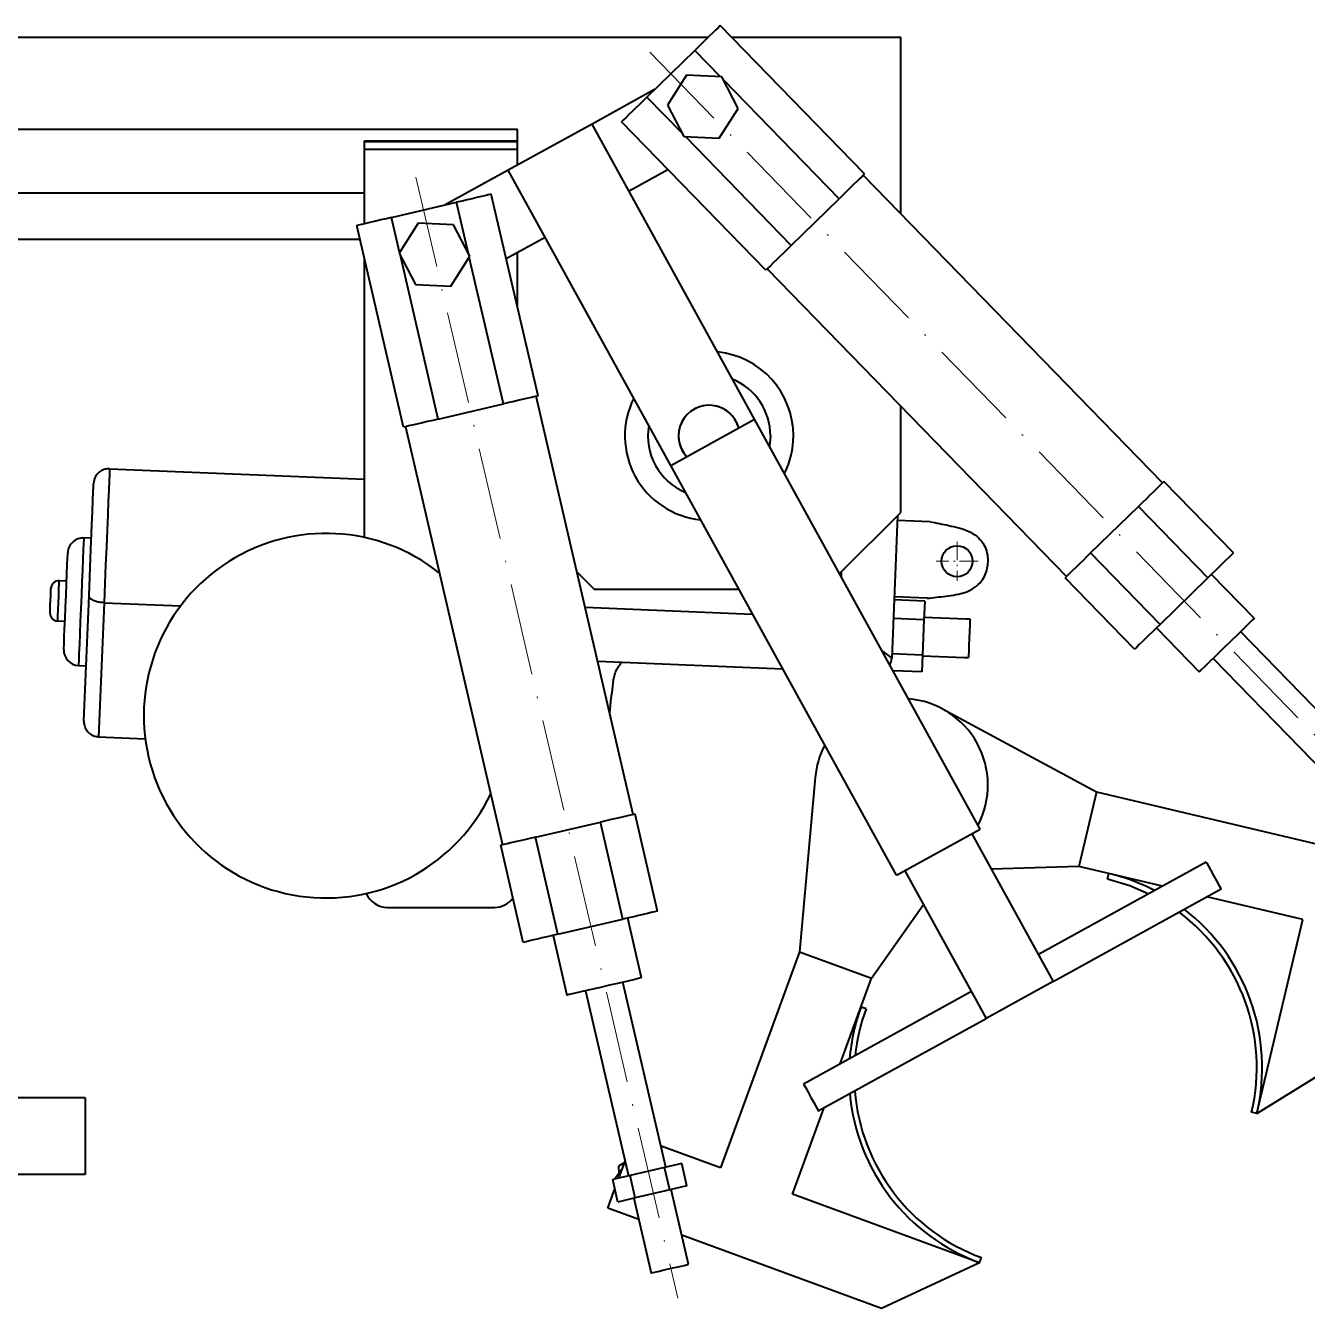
# Model space of a CAD drawing. Header units: millimetres. Extents: x -535 to 3636, y 24 to 870.
# Drawn here: x 1378.2 to 1461.8, y 182 to 265.6 of the extents above; entities that cross this region are included whole.
import ezdxf

# ---------------------------------------------------------------- set-up
doc = ezdxf.new("R2010")
doc.units = ezdxf.units.MM
doc.linetypes.add('ACAD_ISO10W100', pattern=[18, 12, -3, 0, -3])

msp = doc.modelspace()

# ---------------------------------------------------------------- linework, layer by layer
at = {"color": 7, "linetype": 'Continuous', "lineweight": 40}
for p, q in [((1432.9029, 255.942), (1423.4851, 265.6144)), ((1362.0499, 264.8587), (1422.7089, 264.8587)), ((1424.2209, 264.8587), (1435.2609, 264.8587)), ((1435.2609, 253.341), (1435.2609, 264.8587)), ((1418.6994, 260.9548), (1421.8225, 263.9956)), ((1423.4972, 262.2756), (1421.8225, 263.9956)), ((1421.2916, 262.3763), (1420.0468, 260.4311)), ((1423.5985, 262.271), (1421.2916, 262.3763)), ((1424.6608, 260.2204), (1423.5985, 262.271)), ((1431.2402, 254.3232), (1423.7087, 262.0584)), ((1419.2016, 261.4437), (1415.1257, 259.1988)), ((1420.9989, 258.5931), (1418.6994, 260.9548)), ((1420.0468, 260.4311), (1421.1091, 258.3805)), ((1423.416, 258.2751), (1424.6608, 260.2204)), ((1362.0499, 258.8587), (1410.2609, 258.8587)), ((1415.1257, 259.1988), (1409.6511, 256.1835)), ((1410.2609, 258.0538), (1410.2609, 258.8587)), ((1425.7275, 239.9501), (1415.1257, 259.1988)), ((1426.4546, 249.6635), (1417.0368, 259.3359)), ((1400.2609, 258.1087), (1402.7609, 258.1087)), ((1400.2609, 258.0538), (1400.2609, 258.1087)), ((1400.2609, 257.5537), (1400.2609, 258.0538)), ((1400.2609, 258.0538), (1410.2609, 258.0538)), ((1402.7609, 258.1087), (1410.2609, 258.1087)), ((1410.2609, 257.5537), (1410.2609, 258.0538)), ((1421.1091, 258.3805), (1423.416, 258.2751)), ((1428.1172, 251.2823), (1421.2104, 258.3759)), ((1400.2609, 257.5537), (1410.2609, 257.5537)), ((1400.2609, 252.6944), (1400.2609, 257.5537)), ((1410.2609, 256.5194), (1410.2609, 257.5537)), ((1409.6511, 256.1835), (1405.5438, 253.9213)), ((1420.2529, 236.9348), (1409.6511, 256.1835)), ((1420.0744, 256.2162), (1417.5379, 254.8191)), ((1452.3464, 235.7935), (1432.8133, 255.8548)), ((1400.2609, 254.687), (1362.0499, 254.687)), ((1411.5938, 241.467), (1408.54, 254.6171)), ((1402.0337, 253.1061), (1406.2796, 254.0921)), ((1407.0605, 250.7293), (1406.2796, 254.0921)), ((1428.1172, 251.2823), (1431.2402, 254.3232)), ((1402.5613, 250.834), (1402.0337, 253.1061)), ((1403.773, 252.7275), (1402.5283, 250.7823)), ((1406.08, 252.6221), (1403.773, 252.7275)), ((1402.8271, 239.4311), (1399.7733, 252.5812)), ((1407.1423, 250.5715), (1406.08, 252.6221)), ((1362.0499, 251.687), (1399.9809, 251.687)), ((1412.0634, 251.8039), (1409.5188, 250.4023)), ((1400.2609, 232.2329), (1400.2609, 250.4812)), ((1402.5283, 250.7823), (1403.5905, 248.7317)), ((1405.0875, 239.956), (1402.61, 250.6245)), ((1405.8975, 248.6263), (1407.1423, 250.5715)), ((1409.3334, 240.9421), (1407.1092, 250.5198)), ((1410.2609, 247.2064), (1410.2609, 250.8111)), ((1426.5441, 249.7507), (1446.0772, 229.6894)), ((1403.5905, 248.7317), (1405.8975, 248.6263)), ((1405.0875, 239.956), (1409.3334, 240.9421)), ((1417.8058, 214.1645), (1411.472, 241.4387)), ((1435.2609, 233.8587), (1435.2609, 240.7982)), ((1402.9488, 239.4594), (1409.2826, 212.1852)), ((1420.2529, 236.9348), (1425.7275, 239.9501)), ((1440.4539, 213.2126), (1425.7275, 239.9501)), ((1426.7609, 238.8587), (1426.7028, 238.1792)), ((1421.0091, 237.8938), (1421.2885, 237.5052)), ((1434.9794, 210.1973), (1420.2529, 236.9348)), ((1383.6395, 236.7188), (1400.2609, 236.0334)), ((1456.9705, 231.2236), (1452.436, 235.8807)), ((1447.6503, 231.221), (1450.7734, 234.2618)), ((1455.3078, 229.6047), (1450.7734, 234.2618)), ((1431.2768, 229.8746), (1435.2609, 233.8587)), ((1435.057, 233.6547), (1434.6735, 224.3555)), ((1437.193, 233.2593), (1435.0443, 233.3479)), ((1382.4514, 232.178), (1381.9519, 232.1986)), ((1452.1848, 226.5639), (1447.6503, 231.221)), ((1440.9462, 230.8461), (1440.9262, 230.3594)), ((1380.8351, 229.3892), (1380.3356, 229.4097)), ((1414.131, 229.9886), (1415.2609, 228.8587)), ((1450.5222, 224.9451), (1445.9877, 229.6022)), ((1452.1848, 226.5639), (1455.3078, 229.6047)), ((1458.328, 226.9624), (1455.5375, 229.8283)), ((1381.961, 220.2846), (1382.2965, 228.4208)), ((1415.2609, 228.8587), (1424.7011, 228.8587)), ((1383.279, 227.9763), (1382.9185, 219.2337)), ((1383.279, 227.9763), (1388.2698, 227.7705)), ((1436.8287, 228.0781), (1434.8304, 228.1605)), ((1436.987, 228.2635), (1434.8383, 228.3521)), ((1436.8287, 228.0781), (1436.7785, 226.8618)), ((1380.2275, 226.79), (1380.7271, 226.7694)), ((1436.7785, 226.8618), (1434.7802, 226.9442)), ((1436.7785, 226.8618), (1436.6834, 224.5555)), ((1439.5327, 226.9075), (1436.7851, 227.0208)), ((1439.7825, 226.8955), (1439.5327, 226.9058)), ((1451.9551, 226.3403), (1454.7456, 223.4744)), ((1466.3675, 216.9137), (1457.4323, 226.0904)), ((1436.6834, 224.5555), (1434.6851, 224.6379)), ((1436.6834, 224.5555), (1436.6385, 223.4656)), ((1436.6821, 224.5229), (1439.4297, 224.4096)), ((1439.4298, 224.4113), (1439.6796, 224.401)), ((1455.6412, 224.3464), (1464.5763, 215.1697)), ((1381.6087, 223.8775), (1382.1083, 223.8569)), ((1427.5713, 223.6476), (1415.4879, 224.1459)), ((1436.6385, 223.4656), (1434.7642, 223.5429)), ((1437.9804, 221.0565), (1448.0443, 215.6401)), ((1382.9185, 219.2337), (1385.966, 219.108)), ((1429.6806, 216.5879), (1428.6618, 205.2046)), ((1448.0443, 215.6401), (1446.8933, 210.7743)), ((1448.0443, 215.6401), (1462.6414, 212.1872)), ((1419.3979, 207.8613), (1417.9276, 214.1928)), ((1411.4213, 212.6818), (1415.6672, 213.6678)), ((1417.1375, 207.3363), (1415.6672, 213.6678)), ((1412.8916, 206.3503), (1411.4213, 212.6818)), ((1434.9794, 210.1973), (1440.4539, 213.2126)), ((1439.9065, 212.9111), (1445.2134, 203.2759)), ((1439.9253, 212.8397), (1440.0144, 212.9705)), ((1410.6312, 205.8254), (1409.1609, 212.1569)), ((1455.1976, 211.0583), (1444.2485, 205.0277)), ((1435.5269, 210.4988), (1440.8337, 200.8636)), ((1446.8933, 210.7743), (1441.1753, 210.6073)), ((1452.3421, 209.4855), (1446.8933, 210.7743)), ((1448.759, 209.9734), (1448.8396, 210.314)), ((1445.2134, 203.2759), (1456.1625, 209.3064)), ((1461.4905, 207.3215), (1455.2421, 208.7995)), ((1401.7609, 208.1087), (1408.7609, 208.1087)), ((1433.3574, 203.4866), (1436.7377, 208.3004)), ((1412.8916, 206.3503), (1417.1375, 207.3363)), ((1418.3546, 203.5125), (1417.4498, 207.4088)), ((1458.498, 194.6706), (1461.4905, 207.3215)), ((1412.5794, 206.2778), (1413.4842, 202.3815)), ((1428.6618, 205.2046), (1423.508, 191.1178)), ((1428.6618, 205.2046), (1433.3574, 203.4866)), ((1431.315, 197.9042), (1433.3574, 203.4866)), ((1414.7018, 202.6643), (1417.5053, 190.5921)), ((1419.9405, 191.1576), (1417.137, 203.2298)), ((1439.8688, 202.6155), (1428.9198, 196.585)), ((1445.2134, 203.2759), (1440.8337, 200.8636)), ((1429.8846, 194.8331), (1440.8337, 200.8636)), ((1432.9989, 201.4881), (1432.6702, 201.6084)), ((1458.498, 194.6706), (1464.5147, 198.3854)), ((1382.0499, 195.687), (1372.0499, 195.687)), ((1382.0499, 195.687), (1382.0499, 190.687)), ((1428.2036, 189.3998), (1430.2688, 195.0447)), ((1458.498, 194.6706), (1458.1574, 194.7512)), ((1423.508, 191.1178), (1419.6193, 192.5405)), ((1416.5953, 190.3808), (1417.1095, 191.0918)), ((1417.2501, 191.476), (1416.853, 191.2277)), ((1416.853, 191.2277), (1416.8695, 190.76)), ((1416.873, 190.4453), (1417.2806, 191.5595)), ((1419.8476, 191.1361), (1417.5981, 190.6137)), ((1420.9724, 191.3973), (1419.8476, 191.1361)), ((1420.1869, 189.675), (1419.8476, 191.1361)), ((1421.3117, 189.9362), (1420.9724, 191.3973)), ((1382.0499, 190.687), (1372.0499, 190.687)), ((1417.5981, 190.6137), (1416.4733, 190.3525)), ((1416.8126, 188.8913), (1416.4733, 190.3525)), ((1417.9374, 189.1525), (1417.5981, 190.6137)), ((1421.3117, 189.9362), (1420.1869, 189.675)), ((1416.1553, 188.4837), (1416.6153, 189.741)), ((1417.9374, 189.1525), (1416.8126, 188.8913)), ((1417.8446, 189.131), (1418.9756, 184.2606)), ((1420.1869, 189.675), (1417.9374, 189.1525)), ((1421.4108, 184.8261), (1420.2798, 189.6965)), ((1440.4121, 184.9332), (1428.2036, 189.3998)), ((1418.1657, 187.7482), (1416.1553, 188.4837)), ((1433.9986, 181.9555), (1420.9705, 186.722)), ((1440.4121, 184.9332), (1433.9986, 181.9555)), ((1440.4121, 184.9332), (1440.5324, 185.2618)), ((1421.3519, 184.8125), (1421.4108, 184.8261))]:
    msp.add_line(p, q, dxfattribs=at)
at = {"color": 5, "linetype": 'ACAD_ISO10W100', "lineweight": 15, "ltscale": 0.5}
for p, q in [((1418.8881, 263.8833), (1471.349, 210.0296)), ((1403.6171, 255.7377), (1420.7182, 182.6215))]:
    msp.add_line(p, q, dxfattribs=at)
at = {"color": 5, "linetype": 'ACAD_ISO10W100', "lineweight": 15, "ltscale": 0.1}
for p, q in [((1438.9379, 231.9573), (1438.9379, 229.4131)), ((1440.3051, 230.6852), (1437.5707, 230.6852))]:
    msp.add_line(p, q, dxfattribs=at)
at = {"color": 8, "linetype": 'Continuous', "lineweight": 40}
for p, q in [((1431.3896, 229.6698), (1431.4033, 230.0011)), ((1414.6665, 227.6827), (1425.5971, 227.232))]:
    msp.add_line(p, q, dxfattribs=at)
at = {"color": 7, "linetype": 'Continuous', "lineweight": 40, "flags": 128}
for points in [[(1423.4851, 265.6144), (1423.3435, 265.4765), (1423.1803, 265.3177), (1422.9967, 265.1389), (1422.7941, 264.9416), (1422.5737, 264.7271), (1422.3372, 264.4968), (1422.0862, 264.2524), (1421.8225, 263.9956)], [(1418.6994, 260.9548), (1418.4357, 260.698), (1418.1847, 260.4536), (1417.9482, 260.2233), (1417.7278, 260.0087), (1417.5252, 259.8114), (1417.3416, 259.6327), (1417.1785, 259.4738), (1417.0368, 259.3359)], [(1432.9029, 255.942), (1432.7612, 255.8041), (1432.5981, 255.6452), (1432.4145, 255.4665), (1432.2118, 255.2692), (1431.9915, 255.0546), (1431.755, 254.8243), (1431.504, 254.58), (1431.2402, 254.3232)], [(1408.54, 254.6171), (1408.3474, 254.5723), (1408.1256, 254.5208), (1407.876, 254.4629), (1407.6005, 254.3989), (1407.301, 254.3293), (1406.9794, 254.2546), (1406.6382, 254.1754), (1406.2796, 254.0921)], [(1402.0337, 253.1061), (1401.6751, 253.0229), (1401.3339, 252.9436), (1401.0123, 252.8689), (1400.7127, 252.7994), (1400.4372, 252.7354), (1400.1877, 252.6774), (1399.9658, 252.6259), (1399.7733, 252.5812)], [(1428.1172, 251.2823), (1427.8534, 251.0255), (1427.6024, 250.7811), (1427.3659, 250.5509), (1427.1456, 250.3363), (1426.9429, 250.139), (1426.7594, 249.9603), (1426.5962, 249.8014), (1426.4546, 249.6635)], [(1411.5938, 241.467), (1411.4012, 241.4223), (1411.1794, 241.3707), (1410.9298, 241.3128), (1410.6543, 241.2488), (1410.3547, 241.1793), (1410.0332, 241.1046), (1409.692, 241.0253), (1409.3334, 240.9421)], [(1405.0875, 239.956), (1404.7289, 239.8728), (1404.3876, 239.7935), (1404.0661, 239.7189), (1403.7665, 239.6493), (1403.491, 239.5853), (1403.2415, 239.5274), (1403.0196, 239.4758), (1402.8271, 239.4311)], [(1383.6395, 236.7188), (1383.6359, 236.6299), (1383.6249, 236.3647), (1383.607, 235.9288), (1383.5823, 235.331), (1383.5515, 234.5835), (1383.5151, 233.7014), (1383.4739, 232.7029), (1383.4288, 231.6081), (1383.3806, 230.4393), (1383.3303, 229.2205), (1383.279, 227.9763)], [(1382.2965, 228.4208), (1382.348, 229.67), (1382.3977, 230.8754), (1382.4443, 232.0051), (1382.4865, 233.0291), (1382.5233, 233.9204), (1382.5536, 234.6552), (1382.5766, 235.2142), (1382.5918, 235.5825), (1382.5988, 235.7504)], [(1452.436, 235.8807), (1452.2943, 235.7427), (1452.1312, 235.5839), (1451.9476, 235.4052), (1451.745, 235.2078), (1451.5246, 234.9933), (1451.2881, 234.763), (1451.0371, 234.5186), (1450.7734, 234.2618)], [(1380.6508, 224.9179), (1380.6545, 225.0097), (1380.6657, 225.28), (1380.6835, 225.7129), (1380.7071, 226.2834), (1380.7349, 226.9582), (1380.7654, 227.6982), (1380.7969, 228.4604), (1380.8274, 229.2003), (1380.8552, 229.8752), (1380.8787, 230.4456), (1380.8966, 230.8786), (1380.9077, 231.1488), (1380.9115, 231.2407), (1380.9115, 231.2407)], [(1447.6503, 231.221), (1447.3866, 230.9642), (1447.1356, 230.7198), (1446.8991, 230.4895), (1446.6787, 230.275), (1446.476, 230.0776), (1446.2925, 229.8989), (1446.1293, 229.7401), (1445.9877, 229.6022)], [(1456.9705, 231.2236), (1456.8288, 231.0857), (1456.6657, 230.9268), (1456.4821, 230.7481), (1456.2794, 230.5507), (1456.0591, 230.3362), (1455.8226, 230.1059), (1455.5716, 229.8615), (1455.3078, 229.6047)], [(1379.7486, 227.3102), (1379.7511, 227.3719), (1379.7584, 227.5475), (1379.7692, 227.8104), (1379.782, 228.1205), (1379.7948, 228.4306), (1379.8056, 228.6935), (1379.8129, 228.8691), (1379.8154, 228.9308), (1379.8154, 228.9308)], [(1439.7825, 226.8955), (1439.7778, 226.7824), (1439.7665, 226.5079), (1439.7501, 226.111), (1439.731, 225.6482), (1439.7119, 225.1855), (1439.6956, 224.7886), (1439.6843, 224.5141), (1439.6796, 224.401)], [(1458.328, 226.9624), (1458.3238, 226.9584), (1458.2245, 226.8617), (1458.0001, 226.6432), (1457.6672, 226.319), (1457.2504, 225.9132), (1456.7807, 225.4559), (1456.2929, 224.9809), (1455.8231, 224.5236), (1455.4064, 224.1178), (1455.0734, 223.7936), (1454.849, 223.5751), (1454.7497, 223.4784), (1454.7456, 223.4744)], [(1452.1848, 226.5639), (1451.921, 226.3071), (1451.67, 226.0627), (1451.4335, 225.8324), (1451.2132, 225.6179), (1451.0105, 225.4206), (1450.827, 225.2418), (1450.6638, 225.083), (1450.5222, 224.9451)], [(1417.9276, 214.1928), (1417.735, 214.1481), (1417.5132, 214.0965), (1417.2636, 214.0386), (1416.9881, 213.9746), (1416.6885, 213.905), (1416.367, 213.8304), (1416.0257, 213.7511), (1415.6672, 213.6678)], [(1411.4213, 212.6818), (1411.0627, 212.5986), (1410.7214, 212.5193), (1410.3999, 212.4446), (1410.1003, 212.3751), (1409.8248, 212.3111), (1409.5753, 212.2531), (1409.3534, 212.2016), (1409.1609, 212.1569)], [(1455.1976, 211.0583), (1455.2343, 210.9916), (1455.3389, 210.8017), (1455.4954, 210.5175), (1455.68, 210.1823), (1455.8646, 209.8471), (1456.0211, 209.563), (1456.1257, 209.3731), (1456.1625, 209.3064), (1456.1625, 209.3064)], [(1448.759, 209.9734), (1450.2216, 209.5326), (1451.46, 208.9997)], [(1419.3979, 207.8613), (1419.2054, 207.8165), (1418.9835, 207.765), (1418.734, 207.7071), (1418.4584, 207.6431), (1418.1589, 207.5735), (1417.8373, 207.4988), (1417.4961, 207.4196), (1417.1375, 207.3363)], [(1412.8916, 206.3503), (1412.533, 206.267), (1412.1918, 206.1878), (1411.8702, 206.1131), (1411.5707, 206.0436), (1411.2951, 205.9796), (1411.0456, 205.9216), (1410.8238, 205.8701), (1410.6312, 205.8254)], [(1418.3546, 203.5125), (1418.3489, 203.5112), (1418.214, 203.4799), (1417.9089, 203.409), (1417.4562, 203.3039), (1416.8896, 203.1723), (1416.251, 203.024), (1415.5878, 202.87), (1414.9492, 202.7217), (1414.3826, 202.5901), (1413.9299, 202.485), (1413.6248, 202.4141), (1413.4899, 202.3828), (1413.4842, 202.3815)], [(1428.9198, 196.585), (1428.9565, 196.5183), (1429.0611, 196.3284), (1429.2176, 196.0442), (1429.4022, 195.709), (1429.5868, 195.3738), (1429.7433, 195.0897), (1429.8479, 194.8998), (1429.8846, 194.8331), (1429.8846, 194.8331)], [(1418.9756, 184.2606), (1418.9795, 184.2615), (1419.1094, 184.2917), (1419.4043, 184.3601), (1419.8192, 184.4565), (1420.2911, 184.5661), (1420.7481, 184.6722), (1421.1206, 184.7587), (1421.3519, 184.8125)]]:
    msp.add_lwpolyline(points, dxfattribs=at)
at = {"color": 8, "linetype": 'Continuous', "lineweight": 40, "flags": 128}
for points in [[(1381.9519, 232.1986), (1381.9481, 232.1077), (1381.937, 231.8389), (1381.9191, 231.404), (1381.8951, 230.822), (1381.8661, 230.1184), (1381.8333, 229.3238), (1381.7982, 228.473), (1381.7623, 227.6032), (1381.7273, 226.7524), (1381.6945, 225.9578), (1381.6655, 225.2541), (1381.6415, 224.6721), (1381.6235, 224.2372), (1381.6125, 223.9685), (1381.6087, 223.8775)], [(1380.3356, 229.4097), (1380.3347, 229.3874), (1380.3275, 229.2136), (1380.3141, 228.8893), (1380.2963, 228.4584), (1380.2766, 227.979), (1380.2575, 227.516), (1380.2416, 227.1319), (1380.2312, 226.8785), (1380.2275, 226.79)], [(1434.0488, 224.8418), (1434.1015, 224.8008), (1434.4151, 224.5566), (1434.6083, 224.4063), (1434.6735, 224.3555)]]:
    msp.add_lwpolyline(points, dxfattribs=at)
at = {"color": 7, "linetype": 'Continuous', "lineweight": 40}
msp.add_circle((1438.9379, 230.6852), 1.009, dxfattribs=at)
for centre, radius, start, end in [((1422.7609, 238.8587), 5.5, 0, 84.221544), ((1422.7609, 238.8587), 4, 0, 67.469912), ((1422.7609, 238.8587), 5.5, 153.468615, 264.221544), ((1422.7609, 238.8587), 2, 15.099925, 222.590248), ((1422.7609, 238.8587), 2, 15.099884, 208.845079), ((1422.7609, 238.8587), 4, 170.220246, 247.469912), ((1422.7609, 238.8587), 5.5, 333.468615, 0), ((1381.9107, 231.1995), 1, 87.63851, 177.63851), ((1397.7609, 220.6087), 11.89, 51.478083, 334.669635), ((1380.315, 228.9102), 0.5, 87.63851, 177.63851), ((1380.2481, 227.2896), 0.5, 177.63851, 267.63851), ((1439.543, 226.9062), 0.0103, 172.722144, 182.34162), ((1381.6499, 224.8767), 1, 177.63851, 267.63851), ((1433.6743, 224.3967), 1, 331.715796, 357.63851), ((1439.4196, 224.4109), 0.0103, 352.695139, 2.368625), ((1435.3045, 216.0846), 5.6464, 332.449424, 85.240734), ((1435.3045, 216.0846), 5.6464, 152.449424, 174.885769), ((1445.8471, 197.6631), 13, 62.593654, 76.691713), ((1401.7609, 209.6087), 1.5, 203.447855, 270), ((1408.7609, 209.6087), 1.5, 270, 323.163332), ((1445.8471, 197.6631), 12.65, 346.691713, 53.227042), ((1445.8471, 197.6631), 13, 346.691713, 52.529789), ((1444.8788, 197.1417), 13, 159.904324, 175.152145), ((1444.8788, 197.1417), 12.65, 159.904324, 174.088548), ((1444.8788, 197.1417), 13, 185.210896, 249.904324), ((1444.8788, 197.1417), 12.65, 184.515322, 249.904324)]:
    msp.add_arc(centre, radius, start, end, dxfattribs=at)
for points, knots in [([(1383.6395, 236.7188), (1383.5332, 236.7133), (1383.3206, 236.7023), (1383.0306, 236.5614), (1382.7948, 236.3426), (1382.6434, 236.0627), (1382.6031, 235.8535), (1382.5988, 235.752), (1382.5988, 235.7504)], [0, 0, 0, 0, 0.1936934, 0.3871768, 0.5865749, 0.8004448, 0.9968267, 1, 1, 1, 1]), ([(1437.193, 233.2593), (1437.593, 233.1799), (1438.4271, 233.0143), (1439.4761, 232.7775), (1440.2374, 232.3351), (1440.6389, 231.8779), (1440.8861, 231.3661), (1440.9262, 231.0193), (1440.9462, 230.8461)], [0, 0, 0, 0, 0.2515172, 0.5245146, 0.6558276, 0.7863222, 0.8933526, 1, 1, 1, 1]), ([(1436.987, 228.2635), (1437.3921, 228.3097), (1438.2371, 228.406), (1439.302, 228.5557), (1440.0972, 228.934), (1440.5349, 229.3565), (1440.8234, 229.8462), (1440.892, 230.1886), (1440.9262, 230.3594)], [0, 0, 0, 0, 0.25151737, 0.52451596, 0.65582762, 0.78632163, 0.89335136, 1, 1, 1, 1]), ([(1383.279, 227.9763), (1383.1732, 227.9847), (1382.9618, 228.0017), (1382.6806, 228.0763), (1382.4582, 228.1784), (1382.3231, 228.298), (1382.2951, 228.3812), (1382.2965, 228.4202), (1382.2965, 228.4208)], [0, 0, 0, 0, 0.19369605, 0.38717748, 0.58657682, 0.80044413, 0.99682579, 1, 1, 1, 1]), ([(1416.2727, 220.7663), (1416.3009, 221.0784), (1416.3542, 221.6686), (1416.4949, 222.5225), (1416.5484, 223.3775), (1416.8664, 223.8474), (1417.0255, 224.0825)], [0, 0, 0, 0, 0.2724464, 0.515128, 0.7574427, 1, 1, 1, 1]), ([(1381.961, 220.2846), (1381.9609, 220.283), (1381.9568, 220.1815), (1381.9797, 219.9696), (1382.1076, 219.6783), (1382.3245, 219.4408), (1382.6019, 219.2764), (1382.8129, 219.2479), (1382.9185, 219.2337)], [0, 0, 0, 0, 0.0031762, 0.1995586, 0.4134232, 0.6128205, 0.8063053, 1, 1, 1, 1])]:
    msp.add_open_spline(points, degree=3, knots=knots, dxfattribs=at)

doc.saveas('drawing.dxf')
